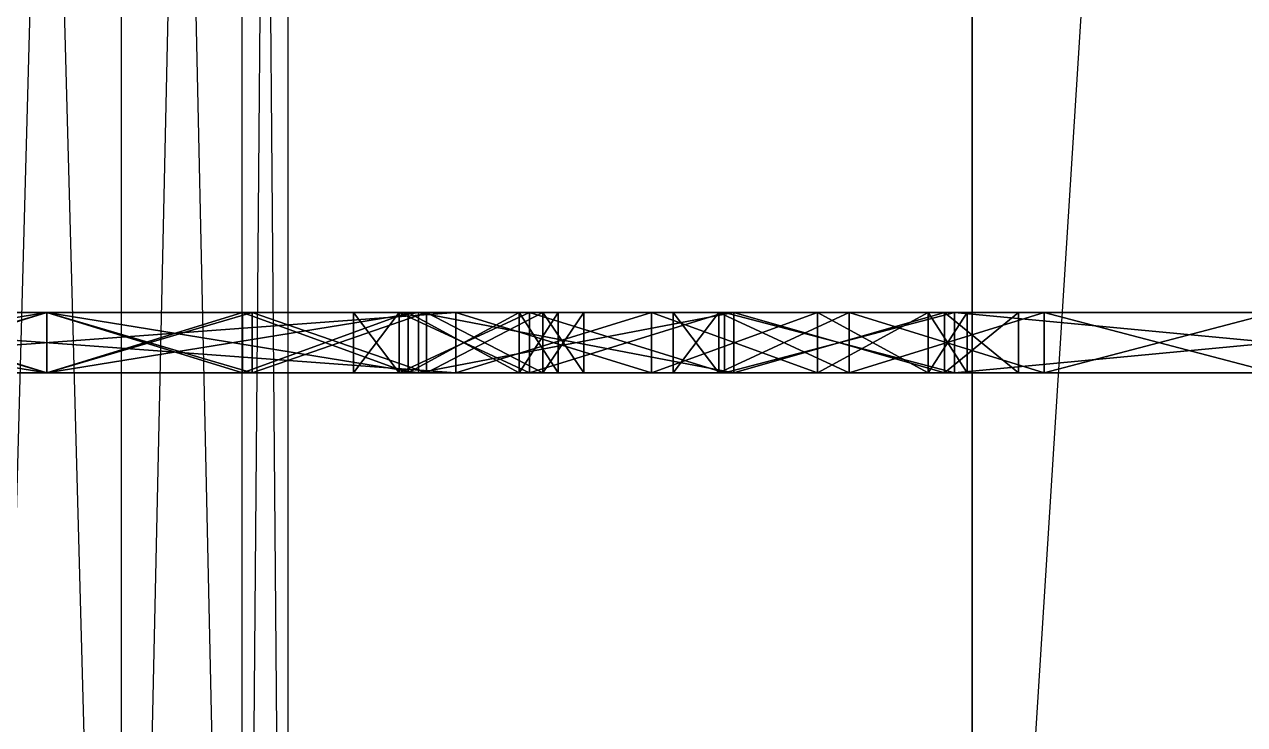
# Model space of a CAD drawing. Extents: x -3.3 to 26.7, y -2 to 14.5.
# Drawn here: x 2.623 to 3.633, y -0.841 to -0.262 of the extents above; entities that cross this region are included whole.
import ezdxf

# ---------------------------------------------------------------- set-up
doc = ezdxf.new("R2010")
doc.units = 0
doc.layers.add('UB3D', color=1, linetype='CONTINUOUS')

msp = doc.modelspace()

# ---------------------------------------------------------------- linework, layer by layer
at = {"layer": 'UB3D', "color": 254}
for points in [[(3.9076, -1.683333, -25.2516), (3.4076, -1.683333, -25.2516), (3.9076, 6.233333, -25.2516)], [(3.4076, -1.683333, -25.2516), (3.9076, 6.233333, -25.2516), (3.4076, 6.233333, -25.2516)], [(3.4076, -1.683333, -25.7516), (3.9076, -1.683333, -25.7516), (3.4076, 6.233333, -25.7516)], [(3.9076, -1.683333, -25.7516), (3.4076, 6.233333, -25.7516), (3.9076, 6.233333, -25.7516)], [(3.4076, -1.683333, -25.2516), (3.4076, -1.683333, -25.7516), (3.4076, 6.233333, -25.2516)], [(3.4076, -1.683333, -25.7516), (3.4076, 6.233333, -25.2516), (3.4076, 6.233333, -25.7516)], [(2.7034, -2, -4.9914), (2.7034, 2.550101, -4.9914), (2.5798, -2, -4.9914)], [(2.7034, 2.550101, -4.9914), (2.5798, -2, -4.9914), (2.5798, 2.550101, -4.9914)], [(2.5798, -2, -5.3718), (2.5798, 2.550101, -5.3718), (2.7034, -2, -5.3718)], [(2.5798, 2.550101, -5.3718), (2.7034, -2, -5.3718), (2.7034, 2.550101, -5.3718)], [(2.7034, -2, -12.6114), (2.7034, 2.550101, -12.6114), (2.5798, -2, -12.6114)], [(2.7034, 2.550101, -12.6114), (2.5798, -2, -12.6114), (2.5798, 2.550101, -12.6114)], [(2.5798, -2, -12.9918), (2.5798, 2.550101, -12.9918), (2.7034, -2, -12.9918)], [(2.5798, 2.550101, -12.9918), (2.7034, -2, -12.9918), (2.7034, 2.550101, -12.9918)], [(2.8034, -2, -5.064), (2.8034, 2.550101, -5.1816), (2.7034, -2, -4.9914)], [(2.8034, 2.550101, -5.1816), (2.7034, -2, -4.9914), (2.7034, 2.550101, -4.9914)], [(2.7034, -2, -5.3718), (2.7034, 2.550101, -5.3718), (2.8034, -2, -5.2992)], [(2.7034, 2.550101, -5.3718), (2.8034, -2, -5.2992), (2.8034, 2.550101, -5.2992)], [(2.8034, -2, -12.684), (2.8034, 2.550101, -12.8016), (2.7034, -2, -12.6114)], [(2.8034, 2.550101, -12.8016), (2.7034, -2, -12.6114), (2.7034, 2.550101, -12.6114)], [(2.7034, -2, -12.9918), (2.7034, 2.550101, -12.9918), (2.8034, -2, -12.9192)], [(2.7034, 2.550101, -12.9918), (2.8034, -2, -12.9192), (2.8034, 2.550101, -12.9192)], [(2.8416, -2, -5.1816), (2.8416, 2.550101, -5.1816), (2.8034, -2, -5.064)], [(2.8416, 2.550101, -5.1816), (2.8034, -2, -5.064), (2.8034, 2.550101, -5.1816)], [(2.8034, -2, -5.2992), (2.8034, 2.550101, -5.2992), (2.8416, -2, -5.1816)], [(2.8034, 2.550101, -5.2992), (2.8416, -2, -5.1816), (2.8416, 2.550101, -5.1816)], [(2.8416, -2, -12.8016), (2.8416, 2.550101, -12.8016), (2.8034, -2, -12.684)], [(2.8416, 2.550101, -12.8016), (2.8034, -2, -12.684), (2.8034, 2.550101, -12.8016)], [(2.8034, -2, -12.9192), (2.8034, 2.550101, -12.9192), (2.8416, -2, -12.8016)], [(2.8034, 2.550101, -12.9192), (2.8416, -2, -12.8016), (2.8416, 2.550101, -12.8016)]]:
    msp.add_3dface(points, dxfattribs=at)
at = {"layer": 'UB3D', "color": 94}
for points in [[(-3.302, 0.5, -28.702), (26.698, 0.5, -28.702), (26.698, -0.5, -28.702), (-3.302, -0.5, -28.702)], [(26.698, 0.5, 1.298), (-3.302, 0.5, 1.298), (-3.302, -0.5, 1.298), (26.698, -0.5, 1.298)], [(-3.302, -0.5, 1.298), (26.698, -0.5, 1.298), (26.698, -0.5, -28.702)], [(-3.302, -0.5, 1.298), (26.698, -0.5, -28.702), (-3.302, -0.5, -28.702)]]:
    msp.add_3dface(points, dxfattribs=at)
at = {"layer": 'UB3D', "color": 253}
for points in [[(2.980309, -0.5, -5.9436), (2.302891, -0.5, -5.9436), (2.980309, -0.55, -5.9436)], [(2.302891, -0.5, -5.9436), (2.980309, -0.55, -5.9436), (2.302891, -0.55, -5.9436)], [(2.980309, -0.55, -5.9436), (2.302891, -0.55, -5.9436), (2.980309, -0.5, -5.9436)], [(2.302891, -0.55, -5.9436), (2.980309, -0.5, -5.9436), (2.302891, -0.5, -5.9436)], [(2.302891, -0.5, -4.4196), (2.980309, -0.5, -4.4196), (2.302891, -0.55, -4.4196)], [(2.980309, -0.5, -4.4196), (2.302891, -0.55, -4.4196), (2.980309, -0.55, -4.4196)], [(2.302891, -0.55, -4.4196), (2.980309, -0.55, -4.4196), (2.302891, -0.5, -4.4196)], [(2.980309, -0.55, -4.4196), (2.302891, -0.5, -4.4196), (2.980309, -0.5, -4.4196)], [(2.333762, -0.5, -12.058414), (2.6416, -0.5, -11.997182), (2.333762, -0.55, -12.058414)], [(2.6416, -0.5, -11.997182), (2.333762, -0.55, -12.058414), (2.6416, -0.55, -11.997182)], [(2.333762, -0.55, -12.058414), (2.6416, -0.55, -11.997182), (2.333762, -0.5, -12.058414)], [(2.6416, -0.55, -11.997182), (2.333762, -0.5, -12.058414), (2.6416, -0.5, -11.997182)], [(2.6416, -0.5, -13.606018), (2.333762, -0.5, -13.544785), (2.6416, -0.55, -13.606018)], [(2.333762, -0.5, -13.544785), (2.6416, -0.55, -13.606018), (2.333762, -0.55, -13.544785)], [(2.6416, -0.55, -13.606018), (2.333762, -0.55, -13.544785), (2.6416, -0.5, -13.606018)], [(2.333762, -0.55, -13.544785), (2.6416, -0.5, -13.606018), (2.333762, -0.5, -13.544785)], [(2.471497, -0.5, -12.390935), (2.6416, -0.5, -12.3571), (2.471497, -0.55, -12.390935)], [(2.6416, -0.5, -12.3571), (2.471497, -0.55, -12.390935), (2.6416, -0.55, -12.3571)], [(2.471497, -0.55, -12.390935), (2.6416, -0.55, -12.3571), (2.471497, -0.5, -12.390935)], [(2.6416, -0.55, -12.3571), (2.471497, -0.5, -12.390935), (2.6416, -0.5, -12.3571)], [(2.6416, -0.5, -13.2461), (2.471497, -0.5, -13.212264), (2.6416, -0.55, -13.2461)], [(2.471497, -0.5, -13.212264), (2.6416, -0.55, -13.2461), (2.471497, -0.55, -13.212264)], [(2.6416, -0.55, -13.2461), (2.471497, -0.55, -13.212264), (2.6416, -0.5, -13.2461)], [(2.471497, -0.55, -13.212264), (2.6416, -0.5, -13.2461), (2.471497, -0.5, -13.212264)], [(2.479613, -0.5, -4.79053), (2.6416, -0.5, -4.758309), (2.479613, -0.55, -4.79053)], [(2.6416, -0.5, -4.758309), (2.479613, -0.55, -4.79053), (2.6416, -0.55, -4.758309)], [(2.479613, -0.55, -4.79053), (2.6416, -0.55, -4.758309), (2.479613, -0.5, -4.79053)], [(2.6416, -0.55, -4.758309), (2.479613, -0.5, -4.79053), (2.6416, -0.5, -4.758309)], [(2.6416, -0.5, -5.604891), (2.479613, -0.5, -5.572669), (2.6416, -0.55, -5.604891)], [(2.479613, -0.5, -5.572669), (2.6416, -0.55, -5.604891), (2.479613, -0.55, -5.572669)], [(2.6416, -0.55, -5.604891), (2.479613, -0.55, -5.572669), (2.6416, -0.5, -5.604891)], [(2.479613, -0.55, -5.572669), (2.6416, -0.5, -5.604891), (2.479613, -0.5, -5.572669)], [(2.6416, -0.5, -4.758309), (2.803586, -0.5, -4.79053), (2.6416, -0.55, -4.758309)], [(2.803586, -0.5, -4.79053), (2.6416, -0.55, -4.758309), (2.803586, -0.55, -4.79053)], [(2.6416, -0.55, -4.758309), (2.803586, -0.55, -4.79053), (2.6416, -0.5, -4.758309)], [(2.803586, -0.55, -4.79053), (2.6416, -0.5, -4.758309), (2.803586, -0.5, -4.79053)], [(2.803586, -0.5, -5.572669), (2.6416, -0.5, -5.604891), (2.803586, -0.55, -5.572669)], [(2.6416, -0.5, -5.604891), (2.803586, -0.55, -5.572669), (2.6416, -0.55, -5.604891)], [(2.803586, -0.55, -5.572669), (2.6416, -0.55, -5.604891), (2.803586, -0.5, -5.572669)], [(2.6416, -0.55, -5.604891), (2.803586, -0.5, -5.572669), (2.6416, -0.5, -5.604891)], [(2.6416, -0.5, -11.997182), (2.949437, -0.5, -12.058414), (2.6416, -0.55, -11.997182)], [(2.949437, -0.5, -12.058414), (2.6416, -0.55, -11.997182), (2.949437, -0.55, -12.058414)], [(2.6416, -0.55, -11.997182), (2.949437, -0.55, -12.058414), (2.6416, -0.5, -11.997182)], [(2.949437, -0.55, -12.058414), (2.6416, -0.5, -11.997182), (2.949437, -0.5, -12.058414)], [(2.949437, -0.5, -13.544785), (2.6416, -0.5, -13.606018), (2.949437, -0.55, -13.544785)], [(2.6416, -0.5, -13.606018), (2.949437, -0.55, -13.544785), (2.6416, -0.55, -13.606018)], [(2.949437, -0.55, -13.544785), (2.6416, -0.55, -13.606018), (2.949437, -0.5, -13.544785)], [(2.6416, -0.55, -13.606018), (2.949437, -0.5, -13.544785), (2.6416, -0.5, -13.606018)], [(2.6416, -0.5, -12.3571), (2.811702, -0.5, -12.390935), (2.6416, -0.55, -12.3571)], [(2.811702, -0.5, -12.390935), (2.6416, -0.55, -12.3571), (2.811702, -0.55, -12.390935)], [(2.6416, -0.55, -12.3571), (2.811702, -0.55, -12.390935), (2.6416, -0.5, -12.3571)], [(2.811702, -0.55, -12.390935), (2.6416, -0.5, -12.3571), (2.811702, -0.5, -12.390935)], [(2.811702, -0.5, -13.212264), (2.6416, -0.5, -13.2461), (2.811702, -0.55, -13.212264)], [(2.6416, -0.5, -13.2461), (2.811702, -0.55, -13.212264), (2.6416, -0.55, -13.2461)], [(2.811702, -0.55, -13.212264), (2.6416, -0.55, -13.2461), (2.811702, -0.5, -13.212264)], [(2.6416, -0.55, -13.2461), (2.811702, -0.5, -13.212264), (2.6416, -0.5, -13.2461)], [(2.803586, -0.5, -4.79053), (2.940911, -0.5, -4.882288), (2.803586, -0.55, -4.79053)], [(2.940911, -0.5, -4.882288), (2.803586, -0.55, -4.79053), (2.940911, -0.55, -4.882288)], [(2.803586, -0.55, -4.79053), (2.940911, -0.55, -4.882288), (2.803586, -0.5, -4.79053)], [(2.940911, -0.55, -4.882288), (2.803586, -0.5, -4.79053), (2.940911, -0.5, -4.882288)], [(2.940911, -0.5, -5.480911), (2.803586, -0.5, -5.572669), (2.940911, -0.55, -5.480911)], [(2.803586, -0.5, -5.572669), (2.940911, -0.55, -5.480911), (2.803586, -0.55, -5.572669)], [(2.940911, -0.55, -5.480911), (2.803586, -0.55, -5.572669), (2.940911, -0.5, -5.480911)], [(2.803586, -0.55, -5.572669), (2.940911, -0.5, -5.480911), (2.803586, -0.5, -5.572669)], [(2.811702, -0.5, -12.390935), (2.955908, -0.5, -12.487291), (2.811702, -0.55, -12.390935)], [(2.955908, -0.5, -12.487291), (2.811702, -0.55, -12.390935), (2.955908, -0.55, -12.487291)], [(2.811702, -0.55, -12.390935), (2.955908, -0.55, -12.487291), (2.811702, -0.5, -12.390935)], [(2.955908, -0.55, -12.487291), (2.811702, -0.5, -12.390935), (2.955908, -0.5, -12.487291)], [(2.955908, -0.5, -13.115908), (2.811702, -0.5, -13.212264), (2.955908, -0.55, -13.115908)], [(2.811702, -0.5, -13.212264), (2.955908, -0.55, -13.115908), (2.811702, -0.55, -13.212264)], [(2.955908, -0.55, -13.115908), (2.811702, -0.55, -13.212264), (2.955908, -0.5, -13.115908)], [(2.811702, -0.55, -13.212264), (2.955908, -0.5, -13.115908), (2.811702, -0.5, -13.212264)], [(2.8956, -0.5, -25.766141), (2.8956, -0.5, -25.237059), (2.8956, -0.55, -25.766141)], [(2.8956, -0.5, -25.237059), (2.8956, -0.55, -25.766141), (2.8956, -0.55, -25.237059)], [(2.8956, -0.55, -25.766141), (2.8956, -0.55, -25.237059), (2.8956, -0.5, -25.766141)], [(2.8956, -0.55, -25.237059), (2.8956, -0.5, -25.766141), (2.8956, -0.5, -25.237059)], [(2.933466, -0.5, -25.95651), (2.8956, -0.5, -25.766141), (2.933466, -0.55, -25.95651)], [(2.8956, -0.5, -25.766141), (2.933466, -0.55, -25.95651), (2.8956, -0.55, -25.766141)], [(2.933466, -0.55, -25.95651), (2.8956, -0.55, -25.766141), (2.933466, -0.5, -25.95651)], [(2.8956, -0.55, -25.766141), (2.933466, -0.5, -25.95651), (2.8956, -0.5, -25.766141)], [(2.8956, -0.5, -25.237059), (2.933466, -0.5, -25.046689), (2.8956, -0.55, -25.237059)], [(2.933466, -0.5, -25.046689), (2.8956, -0.55, -25.237059), (2.933466, -0.55, -25.046689)], [(2.8956, -0.55, -25.237059), (2.933466, -0.55, -25.046689), (2.8956, -0.5, -25.237059)], [(2.933466, -0.55, -25.046689), (2.8956, -0.5, -25.237059), (2.933466, -0.5, -25.046689)], [(2.8956, -0.5, -25.237059), (2.8956, -0.5, -25.237059), (2.8956, -0.55, -25.237059)], [(2.8956, -0.5, -25.237059), (2.8956, -0.55, -25.237059), (2.8956, -0.55, -25.237059)], [(2.8956, -0.55, -25.237059), (2.8956, -0.55, -25.237059), (2.8956, -0.5, -25.237059)], [(2.8956, -0.55, -25.237059), (2.8956, -0.5, -25.237059), (2.8956, -0.5, -25.237059)], [(3.041302, -0.5, -26.117897), (2.933466, -0.5, -25.95651), (3.041302, -0.55, -26.117897)], [(2.933466, -0.5, -25.95651), (3.041302, -0.55, -26.117897), (2.933466, -0.55, -25.95651)], [(3.041302, -0.55, -26.117897), (2.933466, -0.55, -25.95651), (3.041302, -0.5, -26.117897)], [(2.933466, -0.55, -25.95651), (3.041302, -0.5, -26.117897), (2.933466, -0.5, -25.95651)], [(2.933466, -0.5, -25.046689), (3.041302, -0.5, -24.885302), (2.933466, -0.55, -25.046689)], [(3.041302, -0.5, -24.885302), (2.933466, -0.55, -25.046689), (3.041302, -0.55, -24.885302)], [(2.933466, -0.55, -25.046689), (3.041302, -0.55, -24.885302), (2.933466, -0.5, -25.046689)], [(3.041302, -0.55, -24.885302), (2.933466, -0.5, -25.046689), (3.041302, -0.5, -24.885302)], [(2.940911, -0.5, -4.882288), (3.032669, -0.5, -5.019613), (2.940911, -0.55, -4.882288)], [(3.032669, -0.5, -5.019613), (2.940911, -0.55, -4.882288), (3.032669, -0.55, -5.019613)], [(2.940911, -0.55, -4.882288), (3.032669, -0.55, -5.019613), (2.940911, -0.5, -4.882288)], [(3.032669, -0.55, -5.019613), (2.940911, -0.5, -4.882288), (3.032669, -0.5, -5.019613)], [(3.032669, -0.5, -5.343586), (2.940911, -0.5, -5.480911), (3.032669, -0.55, -5.343586)], [(2.940911, -0.5, -5.480911), (3.032669, -0.55, -5.343586), (2.940911, -0.55, -5.480911)], [(3.032669, -0.55, -5.343586), (2.940911, -0.55, -5.480911), (3.032669, -0.5, -5.343586)], [(2.940911, -0.55, -5.480911), (3.032669, -0.5, -5.343586), (2.940911, -0.5, -5.480911)], [(2.949437, -0.5, -12.058414), (3.210409, -0.5, -12.23279), (2.949437, -0.55, -12.058414)], [(3.210409, -0.5, -12.23279), (2.949437, -0.55, -12.058414), (3.210409, -0.55, -12.23279)], [(2.949437, -0.55, -12.058414), (3.210409, -0.55, -12.23279), (2.949437, -0.5, -12.058414)], [(3.210409, -0.55, -12.23279), (2.949437, -0.5, -12.058414), (3.210409, -0.5, -12.23279)], [(3.210409, -0.5, -13.370409), (2.949437, -0.5, -13.544785), (3.210409, -0.55, -13.370409)], [(2.949437, -0.5, -13.544785), (3.210409, -0.55, -13.370409), (2.949437, -0.55, -13.544785)], [(3.210409, -0.55, -13.370409), (2.949437, -0.55, -13.544785), (3.210409, -0.5, -13.370409)], [(2.949437, -0.55, -13.544785), (3.210409, -0.5, -13.370409), (2.949437, -0.5, -13.544785)], [(2.955908, -0.5, -12.487291), (3.052264, -0.5, -12.631497), (2.955908, -0.55, -12.487291)], [(3.052264, -0.5, -12.631497), (2.955908, -0.55, -12.487291), (3.052264, -0.55, -12.631497)], [(2.955908, -0.55, -12.487291), (3.052264, -0.55, -12.631497), (2.955908, -0.5, -12.487291)], [(3.052264, -0.55, -12.631497), (2.955908, -0.5, -12.487291), (3.052264, -0.5, -12.631497)], [(3.052264, -0.5, -12.971702), (2.955908, -0.5, -13.115908), (3.052264, -0.55, -12.971702)], [(2.955908, -0.5, -13.115908), (3.052264, -0.55, -12.971702), (2.955908, -0.55, -13.115908)], [(3.052264, -0.55, -12.971702), (2.955908, -0.55, -13.115908), (3.052264, -0.5, -12.971702)], [(2.955908, -0.55, -13.115908), (3.052264, -0.5, -12.971702), (2.955908, -0.5, -13.115908)], [(2.980309, -0.5, -5.9436), (2.980309, -0.5, -5.9436), (2.980309, -0.55, -5.9436)], [(2.980309, -0.5, -5.9436), (2.980309, -0.55, -5.9436), (2.980309, -0.55, -5.9436)], [(2.980309, -0.55, -5.9436), (2.980309, -0.55, -5.9436), (2.980309, -0.5, -5.9436)], [(2.980309, -0.55, -5.9436), (2.980309, -0.5, -5.9436), (2.980309, -0.5, -5.9436)], [(3.142295, -0.5, -5.911378), (2.980309, -0.5, -5.9436), (3.142295, -0.55, -5.911378)], [(2.980309, -0.5, -5.9436), (3.142295, -0.55, -5.911378), (2.980309, -0.55, -5.9436)], [(3.142295, -0.55, -5.911378), (2.980309, -0.55, -5.9436), (3.142295, -0.5, -5.911378)], [(2.980309, -0.55, -5.9436), (3.142295, -0.5, -5.911378), (2.980309, -0.5, -5.9436)], [(2.980309, -0.5, -4.4196), (3.142295, -0.5, -4.451821), (2.980309, -0.55, -4.4196)], [(3.142295, -0.5, -4.451821), (2.980309, -0.55, -4.4196), (3.142295, -0.55, -4.451821)], [(2.980309, -0.55, -4.4196), (3.142295, -0.55, -4.451821), (2.980309, -0.5, -4.4196)], [(3.142295, -0.55, -4.451821), (2.980309, -0.5, -4.4196), (3.142295, -0.5, -4.451821)], [(2.980309, -0.5, -4.4196), (2.980309, -0.5, -4.4196), (2.980309, -0.55, -4.4196)], [(2.980309, -0.5, -4.4196), (2.980309, -0.55, -4.4196), (2.980309, -0.55, -4.4196)], [(2.980309, -0.55, -4.4196), (2.980309, -0.55, -4.4196), (2.980309, -0.5, -4.4196)], [(2.980309, -0.55, -4.4196), (2.980309, -0.5, -4.4196), (2.980309, -0.5, -4.4196)], [(3.064891, -0.5, -5.1816), (3.032669, -0.5, -5.343586), (3.064891, -0.55, -5.1816)], [(3.032669, -0.5, -5.343586), (3.064891, -0.55, -5.1816), (3.032669, -0.55, -5.343586)], [(3.064891, -0.55, -5.1816), (3.032669, -0.55, -5.343586), (3.064891, -0.5, -5.1816)], [(3.032669, -0.55, -5.343586), (3.064891, -0.5, -5.1816), (3.032669, -0.5, -5.343586)], [(3.032669, -0.5, -5.019613), (3.064891, -0.5, -5.1816), (3.032669, -0.55, -5.019613)], [(3.064891, -0.5, -5.1816), (3.032669, -0.55, -5.019613), (3.064891, -0.55, -5.1816)], [(3.032669, -0.55, -5.019613), (3.064891, -0.55, -5.1816), (3.032669, -0.5, -5.019613)], [(3.064891, -0.55, -5.1816), (3.032669, -0.5, -5.019613), (3.064891, -0.5, -5.1816)], [(3.202689, -0.5, -26.225733), (3.041302, -0.5, -26.117897), (3.202689, -0.55, -26.225733)], [(3.041302, -0.5, -26.117897), (3.202689, -0.55, -26.225733), (3.041302, -0.55, -26.117897)], [(3.202689, -0.55, -26.225733), (3.041302, -0.55, -26.117897), (3.202689, -0.5, -26.225733)], [(3.041302, -0.55, -26.117897), (3.202689, -0.5, -26.225733), (3.041302, -0.5, -26.117897)], [(3.041302, -0.5, -24.885302), (3.202689, -0.5, -24.777466), (3.041302, -0.55, -24.885302)], [(3.202689, -0.5, -24.777466), (3.041302, -0.55, -24.885302), (3.202689, -0.55, -24.777466)], [(3.041302, -0.55, -24.885302), (3.202689, -0.55, -24.777466), (3.041302, -0.5, -24.885302)], [(3.202689, -0.55, -24.777466), (3.041302, -0.5, -24.885302), (3.202689, -0.5, -24.777466)], [(3.0861, -0.5, -12.8016), (3.052264, -0.5, -12.971702), (3.0861, -0.55, -12.8016)], [(3.052264, -0.5, -12.971702), (3.0861, -0.55, -12.8016), (3.052264, -0.55, -12.971702)], [(3.0861, -0.55, -12.8016), (3.052264, -0.55, -12.971702), (3.0861, -0.5, -12.8016)], [(3.052264, -0.55, -12.971702), (3.0861, -0.5, -12.8016), (3.052264, -0.5, -12.971702)], [(3.052264, -0.5, -12.631497), (3.0861, -0.5, -12.8016), (3.052264, -0.55, -12.631497)], [(3.0861, -0.5, -12.8016), (3.052264, -0.55, -12.631497), (3.0861, -0.55, -12.8016)], [(3.052264, -0.55, -12.631497), (3.0861, -0.55, -12.8016), (3.052264, -0.5, -12.631497)], [(3.0861, -0.55, -12.8016), (3.052264, -0.5, -12.631497), (3.0861, -0.5, -12.8016)], [(3.27962, -0.5, -5.81962), (3.142295, -0.5, -5.911378), (3.27962, -0.55, -5.81962)], [(3.142295, -0.5, -5.911378), (3.27962, -0.55, -5.81962), (3.142295, -0.55, -5.911378)], [(3.27962, -0.55, -5.81962), (3.142295, -0.55, -5.911378), (3.27962, -0.5, -5.81962)], [(3.142295, -0.55, -5.911378), (3.27962, -0.5, -5.81962), (3.142295, -0.5, -5.911378)], [(3.142295, -0.5, -4.451821), (3.27962, -0.5, -4.543579), (3.142295, -0.55, -4.451821)], [(3.27962, -0.5, -4.543579), (3.142295, -0.55, -4.451821), (3.27962, -0.55, -4.543579)], [(3.142295, -0.55, -4.451821), (3.27962, -0.55, -4.543579), (3.142295, -0.5, -4.451821)], [(3.27962, -0.55, -4.543579), (3.142295, -0.5, -4.451821), (3.27962, -0.5, -4.543579)], [(3.160141, -0.5, -25.5016), (3.198007, -0.5, -25.31123), (3.160141, -0.55, -25.5016)], [(3.198007, -0.5, -25.31123), (3.160141, -0.55, -25.5016), (3.198007, -0.55, -25.31123)], [(3.160141, -0.55, -25.5016), (3.198007, -0.55, -25.31123), (3.160141, -0.5, -25.5016)], [(3.198007, -0.55, -25.31123), (3.160141, -0.5, -25.5016), (3.198007, -0.5, -25.31123)], [(3.198007, -0.5, -25.691969), (3.160141, -0.5, -25.5016), (3.198007, -0.55, -25.691969)], [(3.160141, -0.5, -25.5016), (3.198007, -0.55, -25.691969), (3.160141, -0.55, -25.5016)], [(3.198007, -0.55, -25.691969), (3.160141, -0.55, -25.5016), (3.198007, -0.5, -25.691969)], [(3.160141, -0.55, -25.5016), (3.198007, -0.5, -25.691969), (3.160141, -0.5, -25.5016)], [(3.198007, -0.5, -25.31123), (3.305843, -0.5, -25.149843), (3.198007, -0.55, -25.31123)], [(3.305843, -0.5, -25.149843), (3.198007, -0.55, -25.31123), (3.305843, -0.55, -25.149843)], [(3.198007, -0.55, -25.31123), (3.305843, -0.55, -25.149843), (3.198007, -0.5, -25.31123)], [(3.305843, -0.55, -25.149843), (3.198007, -0.5, -25.31123), (3.305843, -0.5, -25.149843)], [(3.305843, -0.5, -25.853356), (3.198007, -0.5, -25.691969), (3.305843, -0.55, -25.853356)], [(3.198007, -0.5, -25.691969), (3.305843, -0.55, -25.853356), (3.198007, -0.55, -25.691969)], [(3.305843, -0.55, -25.853356), (3.198007, -0.55, -25.691969), (3.305843, -0.5, -25.853356)], [(3.198007, -0.55, -25.691969), (3.305843, -0.5, -25.853356), (3.198007, -0.5, -25.691969)], [(3.393059, -0.5, -26.2636), (3.202689, -0.5, -26.225733), (3.393059, -0.55, -26.2636)], [(3.202689, -0.5, -26.225733), (3.393059, -0.55, -26.2636), (3.202689, -0.55, -26.225733)], [(3.393059, -0.55, -26.2636), (3.202689, -0.55, -26.225733), (3.393059, -0.5, -26.2636)], [(3.202689, -0.55, -26.225733), (3.393059, -0.5, -26.2636), (3.202689, -0.5, -26.225733)], [(3.202689, -0.5, -24.777466), (3.393059, -0.5, -24.7396), (3.202689, -0.55, -24.777466)], [(3.393059, -0.5, -24.7396), (3.202689, -0.55, -24.777466), (3.393059, -0.55, -24.7396)], [(3.202689, -0.55, -24.777466), (3.393059, -0.55, -24.7396), (3.202689, -0.5, -24.777466)], [(3.393059, -0.55, -24.7396), (3.202689, -0.5, -24.777466), (3.393059, -0.5, -24.7396)], [(3.210409, -0.5, -12.23279), (3.384785, -0.5, -12.493762), (3.210409, -0.55, -12.23279)], [(3.384785, -0.5, -12.493762), (3.210409, -0.55, -12.23279), (3.384785, -0.55, -12.493762)], [(3.210409, -0.55, -12.23279), (3.384785, -0.55, -12.493762), (3.210409, -0.5, -12.23279)], [(3.384785, -0.55, -12.493762), (3.210409, -0.5, -12.23279), (3.384785, -0.5, -12.493762)], [(3.384785, -0.5, -13.109437), (3.210409, -0.5, -13.370409), (3.384785, -0.55, -13.109437)], [(3.210409, -0.5, -13.370409), (3.384785, -0.55, -13.109437), (3.210409, -0.55, -13.370409)], [(3.384785, -0.55, -13.109437), (3.210409, -0.55, -13.370409), (3.384785, -0.5, -13.109437)], [(3.210409, -0.55, -13.370409), (3.384785, -0.5, -13.109437), (3.210409, -0.5, -13.370409)], [(3.371378, -0.5, -5.682295), (3.27962, -0.5, -5.81962), (3.371378, -0.55, -5.682295)], [(3.27962, -0.5, -5.81962), (3.371378, -0.55, -5.682295), (3.27962, -0.55, -5.81962)], [(3.371378, -0.55, -5.682295), (3.27962, -0.55, -5.81962), (3.371378, -0.5, -5.682295)], [(3.27962, -0.55, -5.81962), (3.371378, -0.5, -5.682295), (3.27962, -0.5, -5.81962)], [(3.27962, -0.5, -4.543579), (3.371378, -0.5, -4.680904), (3.27962, -0.55, -4.543579)], [(3.371378, -0.5, -4.680904), (3.27962, -0.55, -4.543579), (3.371378, -0.55, -4.680904)], [(3.27962, -0.55, -4.543579), (3.371378, -0.55, -4.680904), (3.27962, -0.5, -4.543579)], [(3.371378, -0.55, -4.680904), (3.27962, -0.5, -4.543579), (3.371378, -0.5, -4.680904)], [(3.305843, -0.5, -25.149843), (3.46723, -0.5, -25.042007), (3.305843, -0.55, -25.149843)], [(3.46723, -0.5, -25.042007), (3.305843, -0.55, -25.149843), (3.46723, -0.55, -25.042007)], [(3.305843, -0.55, -25.149843), (3.46723, -0.55, -25.042007), (3.305843, -0.5, -25.149843)], [(3.46723, -0.55, -25.042007), (3.305843, -0.5, -25.149843), (3.46723, -0.5, -25.042007)], [(3.46723, -0.5, -25.961192), (3.305843, -0.5, -25.853356), (3.46723, -0.55, -25.961192)], [(3.305843, -0.5, -25.853356), (3.46723, -0.55, -25.961192), (3.305843, -0.55, -25.853356)], [(3.46723, -0.55, -25.961192), (3.305843, -0.55, -25.853356), (3.46723, -0.5, -25.961192)], [(3.305843, -0.55, -25.853356), (3.46723, -0.5, -25.961192), (3.305843, -0.5, -25.853356)], [(3.4036, -0.5, -5.520309), (3.371378, -0.5, -5.682295), (3.4036, -0.55, -5.520309)], [(3.371378, -0.5, -5.682295), (3.4036, -0.55, -5.520309), (3.371378, -0.55, -5.682295)], [(3.4036, -0.55, -5.520309), (3.371378, -0.55, -5.682295), (3.4036, -0.5, -5.520309)], [(3.371378, -0.55, -5.682295), (3.4036, -0.5, -5.520309), (3.371378, -0.5, -5.682295)], [(3.371378, -0.5, -4.680904), (3.4036, -0.5, -4.842891), (3.371378, -0.55, -4.680904)], [(3.4036, -0.5, -4.842891), (3.371378, -0.55, -4.680904), (3.4036, -0.55, -4.842891)], [(3.371378, -0.55, -4.680904), (3.4036, -0.55, -4.842891), (3.371378, -0.5, -4.680904)], [(3.4036, -0.55, -4.842891), (3.371378, -0.5, -4.680904), (3.4036, -0.5, -4.842891)], [(3.446018, -0.5, -12.8016), (3.384785, -0.5, -13.109437), (3.446018, -0.55, -12.8016)], [(3.384785, -0.5, -13.109437), (3.446018, -0.55, -12.8016), (3.384785, -0.55, -13.109437)], [(3.446018, -0.55, -12.8016), (3.384785, -0.55, -13.109437), (3.446018, -0.5, -12.8016)], [(3.384785, -0.55, -13.109437), (3.446018, -0.5, -12.8016), (3.384785, -0.5, -13.109437)], [(3.384785, -0.5, -12.493762), (3.446018, -0.5, -12.8016), (3.384785, -0.55, -12.493762)], [(3.446018, -0.5, -12.8016), (3.384785, -0.55, -12.493762), (3.446018, -0.55, -12.8016)], [(3.384785, -0.55, -12.493762), (3.446018, -0.55, -12.8016), (3.384785, -0.5, -12.493762)], [(3.446018, -0.55, -12.8016), (3.384785, -0.5, -12.493762), (3.446018, -0.5, -12.8016)], [(3.393059, -0.5, -26.2636), (3.393059, -0.5, -26.2636), (3.393059, -0.55, -26.2636)], [(3.393059, -0.5, -26.2636), (3.393059, -0.55, -26.2636), (3.393059, -0.55, -26.2636)], [(3.393059, -0.55, -26.2636), (3.393059, -0.55, -26.2636), (3.393059, -0.5, -26.2636)], [(3.393059, -0.55, -26.2636), (3.393059, -0.5, -26.2636), (3.393059, -0.5, -26.2636)], [(3.922141, -0.5, -26.2636), (3.393059, -0.5, -26.2636), (3.922141, -0.55, -26.2636)], [(3.393059, -0.5, -26.2636), (3.922141, -0.55, -26.2636), (3.393059, -0.55, -26.2636)], [(3.922141, -0.55, -26.2636), (3.393059, -0.55, -26.2636), (3.922141, -0.5, -26.2636)], [(3.393059, -0.55, -26.2636), (3.922141, -0.5, -26.2636), (3.393059, -0.5, -26.2636)], [(3.393059, -0.5, -24.7396), (3.922141, -0.5, -24.7396), (3.393059, -0.55, -24.7396)], [(3.922141, -0.5, -24.7396), (3.393059, -0.55, -24.7396), (3.922141, -0.55, -24.7396)], [(3.393059, -0.55, -24.7396), (3.922141, -0.55, -24.7396), (3.393059, -0.5, -24.7396)], [(3.922141, -0.55, -24.7396), (3.393059, -0.5, -24.7396), (3.922141, -0.5, -24.7396)], [(3.393059, -0.5, -24.7396), (3.393059, -0.5, -24.7396), (3.393059, -0.55, -24.7396)], [(3.393059, -0.5, -24.7396), (3.393059, -0.55, -24.7396), (3.393059, -0.55, -24.7396)], [(3.393059, -0.55, -24.7396), (3.393059, -0.55, -24.7396), (3.393059, -0.5, -24.7396)], [(3.393059, -0.55, -24.7396), (3.393059, -0.5, -24.7396), (3.393059, -0.5, -24.7396)], [(3.4036, -0.5, -5.520309), (3.4036, -0.5, -5.520309), (3.4036, -0.55, -5.520309)], [(3.4036, -0.5, -5.520309), (3.4036, -0.55, -5.520309), (3.4036, -0.55, -5.520309)], [(3.4036, -0.55, -5.520309), (3.4036, -0.55, -5.520309), (3.4036, -0.5, -5.520309)], [(3.4036, -0.55, -5.520309), (3.4036, -0.5, -5.520309), (3.4036, -0.5, -5.520309)], [(3.4036, -0.5, -4.842891), (3.4036, -0.5, -5.520309), (3.4036, -0.55, -4.842891)], [(3.4036, -0.5, -5.520309), (3.4036, -0.55, -4.842891), (3.4036, -0.55, -5.520309)], [(3.4036, -0.55, -4.842891), (3.4036, -0.55, -5.520309), (3.4036, -0.5, -4.842891)], [(3.4036, -0.55, -5.520309), (3.4036, -0.5, -4.842891), (3.4036, -0.5, -5.520309)], [(3.4036, -0.5, -4.842891), (3.4036, -0.5, -4.842891), (3.4036, -0.55, -4.842891)], [(3.4036, -0.5, -4.842891), (3.4036, -0.55, -4.842891), (3.4036, -0.55, -4.842891)], [(3.4036, -0.55, -4.842891), (3.4036, -0.55, -4.842891), (3.4036, -0.5, -4.842891)], [(3.4036, -0.55, -4.842891), (3.4036, -0.5, -4.842891), (3.4036, -0.5, -4.842891)], [(3.46723, -0.5, -25.042007), (3.6576, -0.5, -25.004141), (3.46723, -0.55, -25.042007)], [(3.6576, -0.5, -25.004141), (3.46723, -0.55, -25.042007), (3.6576, -0.55, -25.004141)], [(3.46723, -0.55, -25.042007), (3.6576, -0.55, -25.004141), (3.46723, -0.5, -25.042007)], [(3.6576, -0.55, -25.004141), (3.46723, -0.5, -25.042007), (3.6576, -0.5, -25.004141)], [(3.6576, -0.5, -25.999059), (3.46723, -0.5, -25.961192), (3.6576, -0.55, -25.999059)], [(3.46723, -0.5, -25.961192), (3.6576, -0.55, -25.999059), (3.46723, -0.55, -25.961192)], [(3.6576, -0.55, -25.999059), (3.46723, -0.55, -25.961192), (3.6576, -0.5, -25.999059)], [(3.46723, -0.55, -25.961192), (3.6576, -0.5, -25.999059), (3.46723, -0.5, -25.961192)], [(2.60011, -0.55, -4.760347), (1.887733, -0.55, -4.760311), (2.6416, -0.55, -4.758309)], [(1.887733, -0.55, -4.760311), (2.6416, -0.55, -4.758309), (1.897827, -0.55, -4.720016)], [(2.6416, -0.55, -5.604891), (3.385373, -0.55, -5.643184), (1.887733, -0.55, -5.602889)], [(2.6416, -0.55, -5.604891), (1.887733, -0.55, -5.602889), (2.60011, -0.55, -5.602853)], [(1.887733, -0.55, -5.602889), (3.385373, -0.55, -5.643184), (1.897827, -0.55, -5.643184)], [(2.6416, -0.55, -4.758309), (1.897827, -0.55, -4.720016), (3.385373, -0.55, -4.720016)], [(1.897827, -0.55, -4.720016), (3.385373, -0.55, -4.720016), (1.911821, -0.55, -4.680905)], [(3.385373, -0.55, -5.643184), (1.897827, -0.55, -5.643184), (3.371379, -0.55, -5.682295)], [(1.897827, -0.55, -5.643184), (3.371379, -0.55, -5.682295), (1.911821, -0.55, -5.682295)], [(3.385373, -0.55, -4.720016), (1.911821, -0.55, -4.680905), (3.371379, -0.55, -4.680905)], [(1.911821, -0.55, -4.680905), (3.371379, -0.55, -4.680905), (1.929582, -0.55, -4.643353)], [(3.371379, -0.55, -5.682295), (1.911821, -0.55, -5.682295), (3.353618, -0.55, -5.719847)], [(1.911821, -0.55, -5.682295), (3.353618, -0.55, -5.719847), (1.929582, -0.55, -5.719847)], [(3.371379, -0.55, -4.680905), (1.929582, -0.55, -4.643353), (3.353618, -0.55, -4.643353)], [(1.929582, -0.55, -4.643353), (3.353618, -0.55, -4.643353), (1.950937, -0.55, -4.607723)], [(3.353618, -0.55, -5.719847), (1.929582, -0.55, -5.719847), (3.332263, -0.55, -5.755477)], [(1.929582, -0.55, -5.719847), (3.332263, -0.55, -5.755477), (1.950937, -0.55, -5.755477)], [(3.353618, -0.55, -4.643353), (1.950937, -0.55, -4.607723), (3.332263, -0.55, -4.607723)], [(1.950937, -0.55, -4.607723), (3.332263, -0.55, -4.607723), (1.975683, -0.55, -4.574358)], [(3.332263, -0.55, -5.755477), (1.950937, -0.55, -5.755477), (3.307517, -0.55, -5.788842)], [(1.950937, -0.55, -5.755477), (3.307517, -0.55, -5.788842), (1.975683, -0.55, -5.788842)], [(2.019776, -0.55, -12.291283), (3.310449, -0.55, -12.354689), (1.972751, -0.55, -12.354689)], [(3.310449, -0.55, -12.354689), (1.972751, -0.55, -12.354689), (2.6416, -0.55, -12.3571)], [(1.972751, -0.55, -12.354689), (2.6416, -0.55, -12.3571), (2.598031, -0.55, -12.35924)], [(2.019776, -0.55, -13.311917), (3.263424, -0.55, -13.311917), (1.972751, -0.55, -13.248511)], [(3.263424, -0.55, -13.311917), (1.972751, -0.55, -13.248511), (3.310449, -0.55, -13.248511)], [(1.972751, -0.55, -13.248511), (3.310449, -0.55, -13.248511), (2.6416, -0.55, -13.2461)], [(2.6416, -0.55, -13.2461), (1.972751, -0.55, -13.248511), (2.598031, -0.55, -13.24396)], [(3.332263, -0.55, -4.607723), (1.975683, -0.55, -4.574358), (3.307517, -0.55, -4.574358)], [(1.975683, -0.55, -4.574358), (3.307517, -0.55, -4.574358), (2.003579, -0.55, -4.543579)], [(3.307517, -0.55, -5.788842), (1.975683, -0.55, -5.788842), (3.279621, -0.55, -5.819621)], [(1.975683, -0.55, -5.788842), (3.279621, -0.55, -5.819621), (2.003579, -0.55, -5.819621)], [(3.307517, -0.55, -4.574358), (2.003579, -0.55, -4.543579), (3.279621, -0.55, -4.543579)], [(2.003579, -0.55, -4.543579), (3.279621, -0.55, -4.543579), (2.034358, -0.55, -4.515683)], [(3.279621, -0.55, -5.819621), (2.003579, -0.55, -5.819621), (3.248842, -0.55, -5.847517)], [(2.003579, -0.55, -5.819621), (3.248842, -0.55, -5.847517), (2.034358, -0.55, -5.847517)], [(2.072791, -0.55, -12.232791), (3.263424, -0.55, -12.291283), (2.019776, -0.55, -12.291283)], [(3.263424, -0.55, -12.291283), (2.019776, -0.55, -12.291283), (3.310449, -0.55, -12.354689)], [(2.072791, -0.55, -13.370409), (3.210409, -0.55, -13.370409), (2.019776, -0.55, -13.311917)], [(3.210409, -0.55, -13.370409), (2.019776, -0.55, -13.311917), (3.263424, -0.55, -13.311917)], [(3.279621, -0.55, -4.543579), (2.034358, -0.55, -4.515683), (3.248842, -0.55, -4.515683)], [(2.034358, -0.55, -4.515683), (3.248842, -0.55, -4.515683), (2.067723, -0.55, -4.490937)], [(3.248842, -0.55, -5.847517), (2.034358, -0.55, -5.847517), (3.215477, -0.55, -5.872263)], [(2.034358, -0.55, -5.847517), (3.215477, -0.55, -5.872263), (2.067723, -0.55, -5.872263)], [(3.248842, -0.55, -4.515683), (2.067723, -0.55, -4.490937), (3.215477, -0.55, -4.490937)], [(2.067723, -0.55, -4.490937), (3.215477, -0.55, -4.490937), (2.103353, -0.55, -4.469582)], [(3.215477, -0.55, -5.872263), (2.067723, -0.55, -5.872263), (3.179847, -0.55, -5.893618)], [(2.067723, -0.55, -5.872263), (3.179847, -0.55, -5.893618), (2.103353, -0.55, -5.893618)], [(2.131283, -0.55, -12.179776), (3.210409, -0.55, -12.232791), (2.072791, -0.55, -12.232791)], [(3.210409, -0.55, -12.232791), (2.072791, -0.55, -12.232791), (3.263424, -0.55, -12.291283)], [(2.131283, -0.55, -13.423424), (3.151917, -0.55, -13.423424), (2.072791, -0.55, -13.370409)], [(3.151917, -0.55, -13.423424), (2.072791, -0.55, -13.370409), (3.210409, -0.55, -13.370409)], [(3.215477, -0.55, -4.490937), (2.103353, -0.55, -4.469582), (3.179847, -0.55, -4.469582)], [(2.103353, -0.55, -4.469582), (3.179847, -0.55, -4.469582), (2.140905, -0.55, -4.451821)], [(3.179847, -0.55, -5.893618), (2.103353, -0.55, -5.893618), (3.142295, -0.55, -5.911379)], [(2.103353, -0.55, -5.893618), (3.142295, -0.55, -5.911379), (2.140905, -0.55, -5.911379)], [(2.194689, -0.55, -12.132751), (3.151917, -0.55, -12.179776), (2.131283, -0.55, -12.179776)], [(3.151917, -0.55, -12.179776), (2.131283, -0.55, -12.179776), (3.210409, -0.55, -12.232791)], [(2.194689, -0.55, -13.470449), (3.088511, -0.55, -13.470449), (2.131283, -0.55, -13.423424)], [(3.088511, -0.55, -13.470449), (2.131283, -0.55, -13.423424), (3.151917, -0.55, -13.423424)], [(3.179847, -0.55, -4.469582), (2.140905, -0.55, -4.451821), (3.142295, -0.55, -4.451821)], [(2.140905, -0.55, -4.451821), (3.142295, -0.55, -4.451821), (2.180016, -0.55, -4.437827)], [(3.142295, -0.55, -5.911379), (2.140905, -0.55, -5.911379), (3.103184, -0.55, -5.925373)], [(2.140905, -0.55, -5.911379), (3.103184, -0.55, -5.925373), (2.180016, -0.55, -5.925373)], [(3.142295, -0.55, -4.451821), (2.180016, -0.55, -4.437827), (3.103184, -0.55, -4.437827)], [(2.180016, -0.55, -4.437827), (3.103184, -0.55, -4.437827), (2.220311, -0.55, -4.427733)], [(3.103184, -0.55, -5.925373), (2.180016, -0.55, -5.925373), (3.062889, -0.55, -5.935467)], [(2.180016, -0.55, -5.925373), (3.062889, -0.55, -5.935467), (2.220311, -0.55, -5.935467)], [(2.2624, -0.55, -12.092167), (3.088511, -0.55, -12.132751), (2.194689, -0.55, -12.132751)], [(3.088511, -0.55, -12.132751), (2.194689, -0.55, -12.132751), (3.151917, -0.55, -12.179776)], [(2.2624, -0.55, -13.511033), (3.0208, -0.55, -13.511033), (2.194689, -0.55, -13.470449)], [(3.0208, -0.55, -13.511033), (2.194689, -0.55, -13.470449), (3.088511, -0.55, -13.470449)], [(3.103184, -0.55, -4.437827), (2.220311, -0.55, -4.427733), (3.062889, -0.55, -4.427733)], [(2.220311, -0.55, -4.427733), (3.062889, -0.55, -4.427733), (2.261401, -0.55, -4.421638)], [(3.062889, -0.55, -5.935467), (2.220311, -0.55, -5.935467), (3.021799, -0.55, -5.941562)], [(2.220311, -0.55, -5.935467), (3.021799, -0.55, -5.941562), (2.261401, -0.55, -5.941562)], [(3.062889, -0.55, -4.427733), (2.261401, -0.55, -4.421638), (3.021799, -0.55, -4.421638)], [(2.261401, -0.55, -4.421638), (3.021799, -0.55, -4.421638), (2.302891, -0.55, -4.4196)], [(3.021799, -0.55, -5.941562), (2.261401, -0.55, -5.941562), (2.980309, -0.55, -5.9436)], [(2.261401, -0.55, -5.941562), (2.980309, -0.55, -5.9436), (2.302891, -0.55, -5.9436)], [(2.333763, -0.55, -12.058415), (3.0208, -0.55, -12.092167), (2.2624, -0.55, -12.092167)], [(3.0208, -0.55, -12.092167), (2.2624, -0.55, -12.092167), (3.088511, -0.55, -12.132751)], [(2.333763, -0.55, -13.544785), (2.949437, -0.55, -13.544785), (2.2624, -0.55, -13.511033)], [(2.949437, -0.55, -13.544785), (2.2624, -0.55, -13.511033), (3.0208, -0.55, -13.511033)], [(3.021799, -0.55, -4.421638), (2.302891, -0.55, -4.4196), (2.980309, -0.55, -4.4196)], [(2.40809, -0.55, -12.03182), (2.949437, -0.55, -12.058415), (2.333763, -0.55, -12.058415)], [(2.949437, -0.55, -12.058415), (2.333763, -0.55, -12.058415), (3.0208, -0.55, -12.092167)], [(2.40809, -0.55, -13.57138), (2.87511, -0.55, -13.57138), (2.333763, -0.55, -13.544785)], [(2.87511, -0.55, -13.57138), (2.333763, -0.55, -13.544785), (2.949437, -0.55, -13.544785)], [(2.484666, -0.55, -12.012639), (2.87511, -0.55, -12.03182), (2.40809, -0.55, -12.03182)], [(2.87511, -0.55, -12.03182), (2.40809, -0.55, -12.03182), (2.949437, -0.55, -12.058415)], [(2.484666, -0.55, -13.590561), (2.798534, -0.55, -13.590561), (2.40809, -0.55, -13.57138)], [(2.798534, -0.55, -13.590561), (2.40809, -0.55, -13.57138), (2.87511, -0.55, -13.57138)], [(2.562753, -0.55, -12.001055), (2.798534, -0.55, -12.012639), (2.484666, -0.55, -12.012639)], [(2.798534, -0.55, -12.012639), (2.484666, -0.55, -12.012639), (2.87511, -0.55, -12.03182)], [(2.562753, -0.55, -13.602145), (2.720447, -0.55, -13.602145), (2.484666, -0.55, -13.590561)], [(2.720447, -0.55, -13.602145), (2.484666, -0.55, -13.590561), (2.798534, -0.55, -13.590561)], [(2.6416, -0.55, -11.997182), (2.720447, -0.55, -12.001055), (2.562753, -0.55, -12.001055)], [(2.720447, -0.55, -12.001055), (2.562753, -0.55, -12.001055), (2.798534, -0.55, -12.012639)], [(2.6416, -0.55, -13.606018), (2.562753, -0.55, -13.602145), (2.720447, -0.55, -13.602145)], [(3.395467, -0.55, -4.760311), (2.68309, -0.55, -4.760347), (2.6416, -0.55, -4.758309)], [(3.395467, -0.55, -4.760311), (2.6416, -0.55, -4.758309), (3.385373, -0.55, -4.720016)], [(2.6416, -0.55, -5.604891), (2.68309, -0.55, -5.602853), (3.395467, -0.55, -5.602889)], [(2.6416, -0.55, -5.604891), (3.395467, -0.55, -5.602889), (3.385373, -0.55, -5.643184)], [(3.310449, -0.55, -12.354689), (2.685169, -0.55, -12.35924), (2.6416, -0.55, -12.3571)], [(3.310449, -0.55, -13.248511), (2.6416, -0.55, -13.2461), (2.685169, -0.55, -13.24396)], [(3.395467, -0.55, -4.760311), (2.72418, -0.55, -4.766442), (2.68309, -0.55, -4.760347)], [(3.401562, -0.55, -5.561799), (3.395467, -0.55, -5.602889), (2.68309, -0.55, -5.602853)], [(3.401562, -0.55, -5.561799), (2.68309, -0.55, -5.602853), (2.72418, -0.55, -5.596758)], [(3.310449, -0.55, -12.354689), (2.728318, -0.55, -12.365641), (2.685169, -0.55, -12.35924)], [(3.351033, -0.55, -13.1808), (3.310449, -0.55, -13.248511), (2.685169, -0.55, -13.24396)], [(3.351033, -0.55, -13.1808), (2.685169, -0.55, -13.24396), (2.728318, -0.55, -13.237559)], [(3.395467, -0.55, -4.760311), (2.764475, -0.55, -4.776536), (2.72418, -0.55, -4.766442)], [(3.401562, -0.55, -5.561799), (2.72418, -0.55, -5.596758), (2.764475, -0.55, -5.586664)], [(3.310449, -0.55, -12.354689), (2.770632, -0.55, -12.37624), (2.728318, -0.55, -12.365641)], [(3.351033, -0.55, -13.1808), (2.728318, -0.55, -13.237559), (2.770632, -0.55, -13.22696)], [(3.395467, -0.55, -4.760311), (2.803586, -0.55, -4.79053), (2.764475, -0.55, -4.776536)], [(3.401562, -0.55, -5.561799), (2.764475, -0.55, -5.586664), (2.803586, -0.55, -5.57267)], [(3.310449, -0.55, -12.354689), (2.811703, -0.55, -12.390936), (2.770632, -0.55, -12.37624)], [(3.351033, -0.55, -13.1808), (2.770632, -0.55, -13.22696), (2.811703, -0.55, -13.212264)], [(3.395467, -0.55, -4.760311), (3.401562, -0.55, -4.801401), (2.803586, -0.55, -4.79053)], [(3.401562, -0.55, -4.801401), (2.841138, -0.55, -4.808291), (2.803586, -0.55, -4.79053)], [(3.401562, -0.55, -5.561799), (2.803586, -0.55, -5.57267), (2.841138, -0.55, -5.554909)], [(3.310449, -0.55, -12.354689), (2.851136, -0.55, -12.409586), (2.811703, -0.55, -12.390936)], [(3.351033, -0.55, -13.1808), (2.811703, -0.55, -13.212264), (2.851136, -0.55, -13.193614)], [(2.876768, -0.55, -4.829646), (3.401562, -0.55, -4.801401), (2.841138, -0.55, -4.808291)], [(3.4036, -0.55, -5.520309), (3.401562, -0.55, -5.561799), (2.841138, -0.55, -5.554909)], [(3.4036, -0.55, -5.520309), (2.841138, -0.55, -5.554909), (2.876768, -0.55, -5.533554)], [(3.310449, -0.55, -12.354689), (3.351033, -0.55, -12.4224), (2.851136, -0.55, -12.409586)], [(3.351033, -0.55, -12.4224), (2.888551, -0.55, -12.432012), (2.851136, -0.55, -12.409586)], [(3.351033, -0.55, -13.1808), (2.851136, -0.55, -13.193614), (2.888551, -0.55, -13.171188)], [(2.910133, -0.55, -4.854392), (3.4036, -0.55, -4.842891), (2.876768, -0.55, -4.829646)], [(3.4036, -0.55, -4.842891), (2.876768, -0.55, -4.829646), (3.401562, -0.55, -4.801401)], [(3.4036, -0.55, -5.520309), (2.876768, -0.55, -5.533554), (2.910133, -0.55, -5.508808)], [(3.351033, -0.55, -12.4224), (2.923588, -0.55, -12.457997), (2.888551, -0.55, -12.432012)], [(3.384785, -0.55, -13.109437), (3.351033, -0.55, -13.1808), (2.888551, -0.55, -13.171188)], [(3.384785, -0.55, -13.109437), (2.888551, -0.55, -13.171188), (2.923588, -0.55, -13.145203)], [(2.897995, -0.55, -25.188299), (3.243978, -0.55, -25.225227), (2.8956, -0.55, -25.237059)], [(3.243978, -0.55, -25.225227), (2.8956, -0.55, -25.237059), (3.21888, -0.55, -25.267099)], [(2.8956, -0.55, -25.237059), (3.21888, -0.55, -25.267099), (3.198008, -0.55, -25.311231)], [(2.8956, -0.55, -25.237059), (3.198008, -0.55, -25.311231), (3.181561, -0.55, -25.357195)], [(2.8956, -0.55, -25.237059), (3.181561, -0.55, -25.357195), (3.1697, -0.55, -25.404551)], [(2.8956, -0.55, -25.237059), (3.1697, -0.55, -25.404551), (3.162536, -0.55, -25.45284)], [(2.8956, -0.55, -25.237059), (3.162536, -0.55, -25.45284), (3.160141, -0.55, -25.5016)], [(2.8956, -0.55, -25.237059), (3.160141, -0.55, -25.5016), (3.162536, -0.55, -25.55036)], [(2.8956, -0.55, -25.237059), (3.162536, -0.55, -25.55036), (3.1697, -0.55, -25.598649)], [(2.8956, -0.55, -25.237059), (3.1697, -0.55, -25.598649), (3.181561, -0.55, -25.646005)], [(2.8956, -0.55, -25.237059), (3.181561, -0.55, -25.646005), (3.198008, -0.55, -25.691969)], [(2.8956, -0.55, -25.237059), (3.198008, -0.55, -25.691969), (3.21888, -0.55, -25.736101)], [(2.8956, -0.55, -25.237059), (3.21888, -0.55, -25.736101), (2.8956, -0.55, -25.766141)], [(3.243978, -0.55, -25.777973), (2.897995, -0.55, -25.814901), (2.8956, -0.55, -25.766141)], [(3.243978, -0.55, -25.777973), (2.8956, -0.55, -25.766141), (3.21888, -0.55, -25.736101)], [(2.905159, -0.55, -25.14001), (3.273059, -0.55, -25.186015), (2.897995, -0.55, -25.188299)], [(3.273059, -0.55, -25.186015), (2.897995, -0.55, -25.188299), (3.243978, -0.55, -25.225227)], [(3.243978, -0.55, -25.777973), (3.273059, -0.55, -25.817185), (2.897995, -0.55, -25.814901)], [(2.905159, -0.55, -25.86319), (3.305843, -0.55, -25.853357), (2.897995, -0.55, -25.814901)], [(3.305843, -0.55, -25.853357), (2.897995, -0.55, -25.814901), (3.273059, -0.55, -25.817185)], [(2.91702, -0.55, -25.092654), (3.342015, -0.55, -25.117059), (2.905159, -0.55, -25.14001)], [(3.342015, -0.55, -25.117059), (2.905159, -0.55, -25.14001), (3.305843, -0.55, -25.149843)], [(2.905159, -0.55, -25.14001), (3.305843, -0.55, -25.149843), (3.273059, -0.55, -25.186015)], [(2.91702, -0.55, -25.910546), (3.342015, -0.55, -25.886141), (2.905159, -0.55, -25.86319)], [(3.342015, -0.55, -25.886141), (2.905159, -0.55, -25.86319), (3.305843, -0.55, -25.853357)], [(2.940912, -0.55, -4.882288), (2.910133, -0.55, -4.854392), (3.4036, -0.55, -4.842891)], [(3.4036, -0.55, -5.520309), (2.910133, -0.55, -5.508808), (2.940912, -0.55, -5.480912)], [(2.933467, -0.55, -25.04669), (3.381227, -0.55, -25.087978), (2.91702, -0.55, -25.092654)], [(3.381227, -0.55, -25.087978), (2.91702, -0.55, -25.092654), (3.342015, -0.55, -25.117059)], [(3.381227, -0.55, -25.915222), (2.91702, -0.55, -25.910546), (3.342015, -0.55, -25.886141)], [(3.423099, -0.55, -25.94032), (2.933467, -0.55, -25.95651), (2.91702, -0.55, -25.910546)], [(3.423099, -0.55, -25.94032), (2.91702, -0.55, -25.910546), (3.381227, -0.55, -25.915222)], [(3.351033, -0.55, -12.4224), (2.955909, -0.55, -12.487291), (2.923588, -0.55, -12.457997)], [(3.384785, -0.55, -13.109437), (2.923588, -0.55, -13.145203), (2.955909, -0.55, -13.115909)], [(2.954339, -0.55, -25.002558), (3.467231, -0.55, -25.042008), (2.933467, -0.55, -25.04669)], [(3.467231, -0.55, -25.042008), (3.423099, -0.55, -25.06288), (2.933467, -0.55, -25.04669)], [(3.423099, -0.55, -25.06288), (2.933467, -0.55, -25.04669), (3.381227, -0.55, -25.087978)], [(3.423099, -0.55, -25.94032), (3.467231, -0.55, -25.961192), (2.933467, -0.55, -25.95651)], [(2.933467, -0.55, -25.95651), (3.467231, -0.55, -25.961192), (3.513195, -0.55, -25.977639)], [(2.933467, -0.55, -25.95651), (3.513195, -0.55, -25.977639), (3.560551, -0.55, -25.9895)], [(2.933467, -0.55, -25.95651), (3.560551, -0.55, -25.9895), (3.60884, -0.55, -25.996664)], [(2.933467, -0.55, -25.95651), (3.60884, -0.55, -25.996664), (2.954339, -0.55, -26.000642)], [(3.4036, -0.55, -4.842891), (2.968808, -0.55, -4.913067), (2.940912, -0.55, -4.882288)], [(3.4036, -0.55, -5.520309), (2.940912, -0.55, -5.480912), (2.968808, -0.55, -5.450133)], [(3.6576, -0.55, -25.004141), (2.954339, -0.55, -25.002558), (4.360861, -0.55, -25.002558)], [(2.954339, -0.55, -25.002558), (4.360861, -0.55, -25.002558), (2.979437, -0.55, -24.960686)], [(2.979437, -0.55, -26.042514), (4.335763, -0.55, -26.042514), (2.954339, -0.55, -26.000642)], [(4.335763, -0.55, -26.042514), (2.954339, -0.55, -26.000642), (4.360861, -0.55, -26.000642)], [(2.954339, -0.55, -26.000642), (4.360861, -0.55, -26.000642), (3.6576, -0.55, -25.999059)], [(2.954339, -0.55, -25.002558), (3.6576, -0.55, -25.004141), (3.60884, -0.55, -25.006536)], [(2.954339, -0.55, -25.002558), (3.60884, -0.55, -25.006536), (3.560551, -0.55, -25.0137)], [(2.954339, -0.55, -25.002558), (3.560551, -0.55, -25.0137), (3.513195, -0.55, -25.025561)], [(2.954339, -0.55, -25.002558), (3.513195, -0.55, -25.025561), (3.467231, -0.55, -25.042008)], [(3.6576, -0.55, -25.999059), (2.954339, -0.55, -26.000642), (3.60884, -0.55, -25.996664)], [(3.351033, -0.55, -12.4224), (3.384785, -0.55, -12.493763), (2.955909, -0.55, -12.487291)], [(3.384785, -0.55, -12.493763), (2.985203, -0.55, -12.519612), (2.955909, -0.55, -12.487291)], [(3.384785, -0.55, -13.109437), (2.955909, -0.55, -13.115909), (2.985203, -0.55, -13.083588)], [(3.4036, -0.55, -4.842891), (2.993554, -0.55, -4.946432), (2.968808, -0.55, -4.913067)], [(3.4036, -0.55, -5.520309), (2.968808, -0.55, -5.450133), (2.993554, -0.55, -5.416768)], [(4.360861, -0.55, -25.002558), (2.979437, -0.55, -24.960686), (4.335763, -0.55, -24.960686)], [(2.979437, -0.55, -24.960686), (4.335763, -0.55, -24.960686), (3.008518, -0.55, -24.921474)], [(3.008518, -0.55, -26.081726), (4.306682, -0.55, -26.081726), (2.979437, -0.55, -26.042514)], [(4.306682, -0.55, -26.081726), (2.979437, -0.55, -26.042514), (4.335763, -0.55, -26.042514)], [(3.011188, -0.55, -12.554649), (3.384785, -0.55, -12.493763), (2.985203, -0.55, -12.519612)], [(2.985203, -0.55, -13.083588), (3.011188, -0.55, -13.048551), (3.41138, -0.55, -13.03511)], [(3.384785, -0.55, -13.109437), (2.985203, -0.55, -13.083588), (3.41138, -0.55, -13.03511)], [(3.4036, -0.55, -4.842891), (3.4036, -0.55, -5.520309), (2.993554, -0.55, -5.416768)], [(3.4036, -0.55, -4.842891), (2.993554, -0.55, -5.416768), (3.014909, -0.55, -5.381138)], [(3.4036, -0.55, -4.842891), (3.014909, -0.55, -4.982062), (2.993554, -0.55, -4.946432)], [(4.335763, -0.55, -24.960686), (3.008518, -0.55, -24.921474), (4.306682, -0.55, -24.921474)], [(3.008518, -0.55, -24.921474), (4.306682, -0.55, -24.921474), (3.041302, -0.55, -24.885302)], [(3.041302, -0.55, -26.117898), (4.273898, -0.55, -26.117898), (3.008518, -0.55, -26.081726)], [(4.273898, -0.55, -26.117898), (3.008518, -0.55, -26.081726), (4.306682, -0.55, -26.081726)], [(3.033614, -0.55, -12.592064), (3.41138, -0.55, -12.56809), (3.011188, -0.55, -12.554649)], [(3.41138, -0.55, -12.56809), (3.011188, -0.55, -12.554649), (3.384785, -0.55, -12.493763)], [(3.011188, -0.55, -13.048551), (3.41138, -0.55, -13.03511), (3.033614, -0.55, -13.011136)], [(3.4036, -0.55, -4.842891), (3.014909, -0.55, -5.381138), (3.03267, -0.55, -5.343586)], [(3.4036, -0.55, -4.842891), (3.03267, -0.55, -5.019614), (3.014909, -0.55, -4.982062)], [(3.4036, -0.55, -4.842891), (3.03267, -0.55, -5.343586), (3.046664, -0.55, -5.304475)], [(3.4036, -0.55, -4.842891), (3.046664, -0.55, -5.058725), (3.03267, -0.55, -5.019614)], [(3.052264, -0.55, -12.631497), (3.033614, -0.55, -12.592064), (3.41138, -0.55, -12.56809)], [(3.41138, -0.55, -13.03511), (3.033614, -0.55, -13.011136), (3.430561, -0.55, -12.958534)], [(3.033614, -0.55, -13.011136), (3.430561, -0.55, -12.958534), (3.052264, -0.55, -12.971703)], [(4.306682, -0.55, -24.921474), (3.041302, -0.55, -24.885302), (4.273898, -0.55, -24.885302)], [(3.041302, -0.55, -24.885302), (4.273898, -0.55, -24.885302), (3.077474, -0.55, -24.852518)], [(3.077474, -0.55, -26.150682), (4.237726, -0.55, -26.150682), (3.041302, -0.55, -26.117898)], [(4.237726, -0.55, -26.150682), (3.041302, -0.55, -26.117898), (4.273898, -0.55, -26.117898)], [(3.4036, -0.55, -4.842891), (3.046664, -0.55, -5.304475), (3.056758, -0.55, -5.26418)], [(3.4036, -0.55, -4.842891), (3.056758, -0.55, -5.09902), (3.046664, -0.55, -5.058725)], [(3.430561, -0.55, -12.644666), (3.06696, -0.55, -12.672568), (3.052264, -0.55, -12.631497)], [(3.430561, -0.55, -12.644666), (3.052264, -0.55, -12.631497), (3.41138, -0.55, -12.56809)], [(3.430561, -0.55, -12.958534), (3.052264, -0.55, -12.971703), (3.06696, -0.55, -12.930632)], [(3.4036, -0.55, -4.842891), (3.056758, -0.55, -5.26418), (3.062853, -0.55, -5.22309)], [(3.4036, -0.55, -4.842891), (3.062853, -0.55, -5.14011), (3.056758, -0.55, -5.09902)], [(3.4036, -0.55, -4.842891), (3.062853, -0.55, -5.22309), (3.064891, -0.55, -5.1816)], [(3.4036, -0.55, -4.842891), (3.064891, -0.55, -5.1816), (3.062853, -0.55, -5.14011)], [(3.430561, -0.55, -12.644666), (3.077559, -0.55, -12.714882), (3.06696, -0.55, -12.672568)], [(3.442145, -0.55, -12.880447), (3.430561, -0.55, -12.958534), (3.06696, -0.55, -12.930632)], [(3.442145, -0.55, -12.880447), (3.06696, -0.55, -12.930632), (3.077559, -0.55, -12.888318)], [(4.273898, -0.55, -24.885302), (3.077474, -0.55, -24.852518), (4.237726, -0.55, -24.852518)], [(3.077474, -0.55, -24.852518), (4.237726, -0.55, -24.852518), (3.116686, -0.55, -24.823437)], [(3.116686, -0.55, -26.179763), (4.198514, -0.55, -26.179763), (3.077474, -0.55, -26.150682)], [(4.198514, -0.55, -26.179763), (3.077474, -0.55, -26.150682), (4.237726, -0.55, -26.150682)], [(3.430561, -0.55, -12.644666), (3.442145, -0.55, -12.722753), (3.077559, -0.55, -12.714882)], [(3.08396, -0.55, -12.758031), (3.442145, -0.55, -12.722753), (3.077559, -0.55, -12.714882)], [(3.442145, -0.55, -12.880447), (3.077559, -0.55, -12.888318), (3.08396, -0.55, -12.845169)], [(3.08396, -0.55, -12.845169), (3.0861, -0.55, -12.8016), (3.446018, -0.55, -12.8016)], [(3.0861, -0.55, -12.8016), (3.446018, -0.55, -12.8016), (3.08396, -0.55, -12.758031)], [(3.446018, -0.55, -12.8016), (3.08396, -0.55, -12.758031), (3.442145, -0.55, -12.722753)], [(3.442145, -0.55, -12.880447), (3.08396, -0.55, -12.845169), (3.446018, -0.55, -12.8016)], [(4.237726, -0.55, -24.852518), (3.116686, -0.55, -24.823437), (4.198514, -0.55, -24.823437)], [(3.116686, -0.55, -24.823437), (4.198514, -0.55, -24.823437), (3.158558, -0.55, -24.798339)], [(3.158558, -0.55, -26.204861), (4.156642, -0.55, -26.204861), (3.116686, -0.55, -26.179763)], [(4.156642, -0.55, -26.204861), (3.116686, -0.55, -26.179763), (4.198514, -0.55, -26.179763)], [(4.198514, -0.55, -24.823437), (3.158558, -0.55, -24.798339), (4.156642, -0.55, -24.798339)], [(3.158558, -0.55, -24.798339), (4.156642, -0.55, -24.798339), (3.20269, -0.55, -24.777467)], [(3.20269, -0.55, -26.225733), (4.11251, -0.55, -26.225733), (3.158558, -0.55, -26.204861)], [(4.11251, -0.55, -26.225733), (3.158558, -0.55, -26.204861), (4.156642, -0.55, -26.204861)], [(4.156642, -0.55, -24.798339), (3.20269, -0.55, -24.777467), (4.11251, -0.55, -24.777467)], [(3.20269, -0.55, -24.777467), (4.11251, -0.55, -24.777467), (3.248654, -0.55, -24.76102)], [(3.248654, -0.55, -26.24218), (4.066546, -0.55, -26.24218), (3.20269, -0.55, -26.225733)], [(4.066546, -0.55, -26.24218), (3.20269, -0.55, -26.225733), (4.11251, -0.55, -26.225733)], [(4.11251, -0.55, -24.777467), (3.248654, -0.55, -24.76102), (4.066546, -0.55, -24.76102)], [(3.248654, -0.55, -24.76102), (4.066546, -0.55, -24.76102), (3.29601, -0.55, -24.749159)], [(3.29601, -0.55, -26.254041), (4.01919, -0.55, -26.254041), (3.248654, -0.55, -26.24218)], [(4.01919, -0.55, -26.254041), (3.248654, -0.55, -26.24218), (4.066546, -0.55, -26.24218)], [(4.066546, -0.55, -24.76102), (3.29601, -0.55, -24.749159), (4.01919, -0.55, -24.749159)], [(3.29601, -0.55, -24.749159), (4.01919, -0.55, -24.749159), (3.344299, -0.55, -24.741995)], [(3.344299, -0.55, -26.261205), (3.970901, -0.55, -26.261205), (3.29601, -0.55, -26.254041)], [(3.970901, -0.55, -26.261205), (3.29601, -0.55, -26.254041), (4.01919, -0.55, -26.254041)], [(4.01919, -0.55, -24.749159), (3.344299, -0.55, -24.741995), (3.970901, -0.55, -24.741995)], [(3.344299, -0.55, -24.741995), (3.970901, -0.55, -24.741995), (3.393059, -0.55, -24.7396)], [(3.922141, -0.55, -26.2636), (3.344299, -0.55, -26.261205), (3.970901, -0.55, -26.261205)], [(3.344299, -0.55, -26.261205), (3.922141, -0.55, -26.2636), (3.393059, -0.55, -26.2636)], [(3.970901, -0.55, -24.741995), (3.393059, -0.55, -24.7396), (3.922141, -0.55, -24.7396)]]:
    msp.add_3dface(points, dxfattribs=at)

doc.saveas('drawing.dxf')
